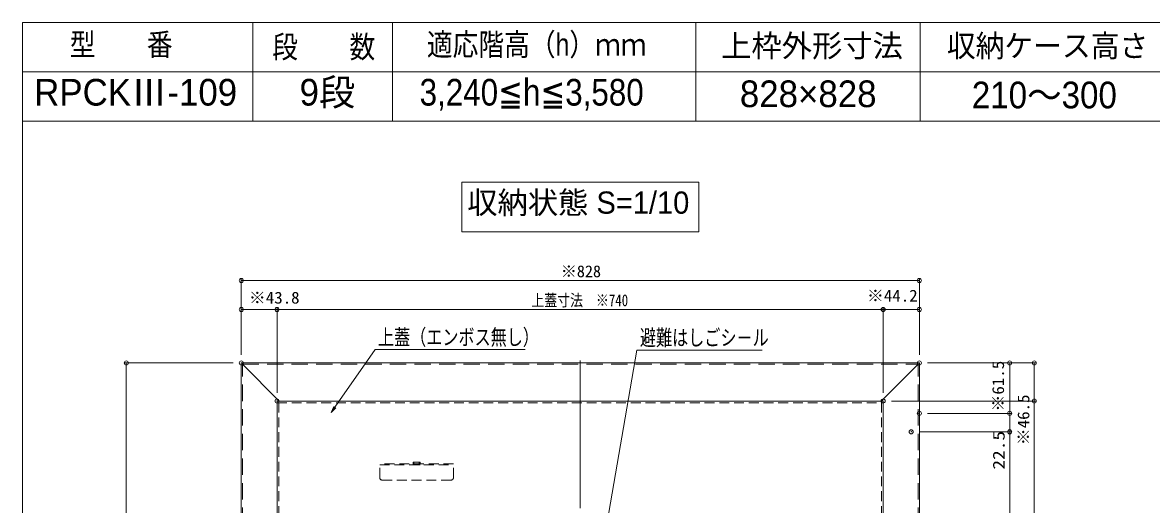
# Model space of a CAD drawing. Units: millimetres, scale not verified. Extents: x -2001 to 1999, y -1385 to 1385.
# Drawn here: x -2001 to -622, y 797 to 1385 of the extents above; entities that cross this region are included whole.
import ezdxf
from ezdxf.enums import TextEntityAlignment as Align

# ---------------------------------------------------------------- set-up
doc = ezdxf.new("R2010")
doc.units = ezdxf.units.MM
doc.header["$LTSCALE"] = 10
doc.header["$PDMODE"] = 32
doc.header["$PDSIZE"] = 5
for name, pattern in [('DASHED1', [1.8, 1.2, -0.6]), ('DASHED2', [3, 2, -1]), ('LONG_CHAIN', [21, 18, -1, 1, -1])]:
    doc.linetypes.add(name, pattern=pattern)
for name, color, linetype, lineweight in [('0-0_zumenwaku', 6, 'Continuous', 9), ('0-1_moji', 2, 'Continuous', 9), ('0-2_SINSEN', 4, 'LONG_CHAIN', 9), ('0-4_YEL_SSD', 2, 'DASHED2', 9), ('0-5_2', 4, 'Continuous', 9), ('0-6_PARTS2', 6, 'DASHED1', 9), ('0-8_GRE_M', 3, 'Continuous', 9), ('0-9_YEL_M', 2, 'Continuous', 9), ('0-F_0', 7, 'Continuous', 9), ('1-4_sunpou', 1, 'Continuous', 9), ('1-5_DEFPOINTS', 7, 'Continuous', 9), ('2-A_6寸法', 1, 'Continuous', 9)]:
    doc.layers.add(name, color=color, linetype=linetype, lineweight=lineweight)
doc.styles.add('ＭＳ ゴシック', font='')
doc.styles.add('ＭＳ Ｐゴシック', font='')
doc.styles.get('ＭＳ ゴシック').set_extended_font_data('MS Gothic')
doc.styles.get('ＭＳ Ｐゴシック').set_extended_font_data('MS PGothic')

# ---------------------------------------------------------------- blocks, each defined once
blk = doc.blocks.new('_ORIGIN')
at = {"layer": '0-F_0', "color": 1}
blk.add_line((0, 0), (-10, 0), dxfattribs=at)
blk.add_circle((0, 0), 5, dxfattribs=at)
blk = doc.blocks.new('MLeader1')
at = {"layer": '2-A_6寸法'}
for p, q in [((-1247.59, 985.37), (-1097.6, 985.37)), ((-1290.2, 755.99), (-1288.84, 763.88))]:
    blk.add_line(p, q, dxfattribs=at)
for points in [[(-1288.84, 763.88), (-1250.47, 985.37), (-1247.59, 985.37)], [(-1287.52, 763.65), (-1290.2, 755.99), (-1290.15, 764.1)]]:
    blk.add_lwpolyline(points, dxfattribs=at)
at = {"layer": '2-A_6寸法', "color": 2, "style": 'ＭＳ ゴシック', "width": 0.75}
blk.add_text('避難はしごシ－ル', height=19.21, dxfattribs=at).set_placement((-1246.87, 985.45), align=Align.BOTTOM_LEFT)
blk = doc.blocks.new('MLeader18')
at = {"layer": '2-A_6寸法'}
for p, q in [((-1567.43, 986.51), (-1387.08, 986.51)), ((-1623.92, 909.49), (-1619.35, 916.06))]:
    blk.add_line(p, q, dxfattribs=at)
for points in [[(-1619.35, 916.06), (-1570.31, 986.51), (-1567.43, 986.51)], [(-1618.25, 915.3), (-1623.92, 909.49), (-1620.44, 916.82)]]:
    blk.add_lwpolyline(points, dxfattribs=at)
at = {"layer": '2-A_6寸法', "color": 2, "style": 'ＭＳ ゴシック', "width": 0.75}
blk.add_text('上蓋（エンボス無し）', height=19.21, dxfattribs=at).set_placement((-1566.71, 986.01), align=Align.BOTTOM_LEFT)

msp = doc.modelspace()

# ---------------------------------------------------------------- linework, layer by layer
at = {"layer": '0-0_zumenwaku'}
for p, q in [((-1719.49, 1385.01), (-1719.49, 1265.01)), ((-1548.91, 1385.01), (-1548.91, 1265.01)), ((-1178.55, 1385.01), (-1178.55, 1265.01)), ((-904.9, 1385.01), (-904.9, 1265.01)), ((-323.11, 1325.01), (-2000.66, 1325.01)), ((-2000.66, 1265.01), (-323.11, 1265.01))]:
    msp.add_line(p, q, dxfattribs=at)
msp.add_lwpolyline([(-2000.66, -1384.99), (1999.34, -1384.99), (1999.34, 1385.01), (-2000.66, 1385.01)], close=True, dxfattribs=at)
at = {"layer": '0-1_moji'}
msp.add_lwpolyline([(-1464.45, 1129.73), (-1174.95, 1129.73), (-1174.95, 1190.43), (-1464.45, 1190.43)], close=True, dxfattribs=at)
at = {"layer": '0-2_SINSEN'}
msp.add_line((-1319.7, 973.02), (-1319.7, 124.97), dxfattribs=at)
at = {"layer": '0-4_YEL_SSD'}
for p, q in [((-1732.2, 143.49), (-1732.2, 968.49)), ((-1732.2, 968.49), (-907.2, 968.49)), ((-907.2, 143.49), (-907.2, 968.49))]:
    msp.add_line(p, q, dxfattribs=at)
at = {"layer": '0-5_2'}
for p, q in [((-1733.7, 141.99), (-1733.7, 969.99)), ((-1733.7, 969.99), (-905.7, 969.99)), ((-1732.2, 968.49), (-1732.2, 969.99)), ((-1687.2, 923.49), (-1732.2, 968.49)), ((-952.33, 923.49), (-907.2, 968.49)), ((-907.2, 968.49), (-907.2, 969.99)), ((-905.7, 141.99), (-905.7, 969.99))]:
    msp.add_line(p, q, dxfattribs=at)
at = {"layer": '0-6_PARTS2'}
for p, q in [((-1522.85, 849.09), (-1522.85, 846.59)), ((-1516.35, 849.09), (-1516.35, 846.59))]:
    msp.add_line(p, q, dxfattribs=at)
for centre, start, end in [((-1523.85, 846.59), 270, 0), ((-1515.35, 846.59), 180, 270)]:
    msp.add_arc(centre, 1, start, end, dxfattribs=at)
at = {"layer": '0-8_GRE_M'}
for p, q in [((-1689.9, 923.49), (-1689.9, 555.99)), ((-1689.9, 923.49), (-949.9, 923.49)), ((-949.9, 923.49), (-949.9, 614.49))]:
    msp.add_line(p, q, dxfattribs=at)
at = {"layer": '0-8_GRE_M', "linetype": 'DASHED1'}
for p, q in [((-1689.9, 921.49), (-949.9, 921.49)), ((-1687.9, 921.49), (-1687.9, 555.99)), ((-951.9, 921.49), (-951.9, 555.99))]:
    msp.add_line(p, q, dxfattribs=at)
at = {"layer": '0-9_YEL_M', "linetype": 'DASHED1'}
for p, q in [((-1564.6, 830.09), (-1564.6, 847.09)), ((-1474.6, 847.09), (-1564.6, 847.09)), ((-1564.6, 845.59), (-1474.6, 845.59)), ((-1523.85, 849.09), (-1515.35, 849.09)), ((-1523.85, 849.09), (-1523.85, 847.29)), ((-1515.35, 849.09), (-1515.35, 847.29)), ((-1474.6, 830.09), (-1474.6, 847.09)), ((-1477.6, 827.09), (-1561.6, 827.09))]:
    msp.add_line(p, q, dxfattribs=at)
for centre, start, end in [((-1561.6, 830.09), 180, 270), ((-1477.6, 830.09), 270, 0)]:
    msp.add_arc(centre, 3, start, end, dxfattribs=at)
at = {"layer": '0-F_0', "linetype": 'DASHED1'}
for centre, start, end in [((-1524.05, 847.29), 270, 0), ((-1515.15, 847.29), 180, 270)]:
    msp.add_arc(centre, 0.2, start, end, dxfattribs=at)
at = {"layer": '1-4_sunpou'}
for p, q in [((-1733.7, 979.99), (-1733.7, 1072.97)), ((-1728.7, 1070.47), (-910.7, 1070.47)), ((-905.7, 979.99), (-905.7, 1072.97)), ((-1733.7, 979.99), (-1733.7, 1037.61)), ((-1694.9, 1035.11), (-1728.7, 1035.11)), ((-1689.9, 933.49), (-1689.9, 1037.61)), ((-1689.9, 933.49), (-1689.9, 1037.61)), ((-1684.9, 1035.11), (-954.9, 1035.11)), ((-949.9, 933.49), (-949.9, 1037.61)), ((-949.9, 933.49), (-949.9, 1037.61)), ((-910.7, 1035.11), (-944.9, 1035.11)), ((-905.7, 979.99), (-905.7, 1037.61)), ((-1743.7, 969.99), (-1876.51, 969.99)), ((-1874.01, 964.99), (-1874.01, 146.99)), ((-895.7, 969.99), (-762.9, 969.99)), ((-895.7, 969.99), (-792.9, 969.99)), ((-795.4, 964.99), (-795.4, 913.49)), ((-765.4, 964.99), (-765.4, 928.49)), ((-939.9, 923.49), (-762.9, 923.49)), ((-939.9, 923.49), (-762.9, 923.49)), ((-765.4, 918.49), (-765.4, 193.49)), ((-895.7, 908.49), (-792.9, 908.49)), ((-895.7, 908.49), (-792.9, 908.49)), ((-795.4, 903.49), (-795.4, 890.99)), ((-905.7, 885.99), (-792.9, 885.99)), ((-905.7, 885.99), (-792.9, 885.99)), ((-795.4, 230.99), (-795.4, 880.99))]:
    msp.add_line(p, q, dxfattribs=at)
at = {"layer": '1-5_DEFPOINTS'}
for p in [(-905.7, 1070.47), (-1733.7, 1035.11), (-949.9, 1035.11), (-1733.7, 969.99), (-1733.7, 969.99), (-905.7, 969.99), (-905.7, 969.99), (-905.7, 969.99), (-1689.9, 923.49), (-949.9, 923.49), (-949.9, 923.49), (-765.4, 923.49), (-905.7, 908.49), (-795.4, 908.49), (-915.7, 885.99), (-795.4, 885.99)]:
    msp.add_point(p, dxfattribs=at)

# ---------------------------------------------------------------- block references
at = {"layer": '1-4_sunpou', "xscale": 0.5, "yscale": 0.5}
for p, rotation in [((-1733.7, 1070.47), 180), ((-1733.7, 1035.11), 180), ((-1689.9, 1035.11), 180), ((-949.9, 1035.11), 180), ((-1874.01, 969.99), 90), ((-795.4, 969.99), 90), ((-765.4, 969.99), 90), ((-765.4, 923.49), 270), ((-765.4, 923.49), 90), ((-795.4, 908.49), 270), ((-795.4, 908.49), 90), ((-795.4, 885.99), 270), ((-795.4, 885.99), 90)]:
    msp.add_blockref('_ORIGIN', p, dxfattribs=dict(at, rotation=rotation))
for p in [(-905.7, 1070.47), (-1689.9, 1035.11), (-949.9, 1035.11), (-905.7, 1035.11)]:
    msp.add_blockref('_ORIGIN', p, dxfattribs=at)
at = {"layer": '2-A_6寸法'}
for name in ['MLeader18', 'MLeader1']:
    msp.add_blockref(name, (0, 0), dxfattribs=at)

# ---------------------------------------------------------------- texts
at = {"layer": '0-1_moji', "style": 'ＭＳ Ｐゴシック'}
for s, height, width, p in [('型\u3000\u3000番', 27.11, 0.85, (-1943.15, 1336.6)), ('段\u3000\u3000数', 27.11, 0.85, (-1695.82, 1333.73)), ('適応階高（h）ｍｍ', 27.11, 0.85, (-1507, 1336.6)), ('収納ケース高さ', 27.11, 0.95, (-872.12, 1335.02)), ('3,240≦h≦3,580', 32.54, 0.9, (-1515.89, 1274.04)), ('210～300', 32.54, 0.95, (-841.64, 1270.69))]:
    msp.add_text(s, height=height, dxfattribs=dict(at, width=width)).set_placement(p, align=Align.BOTTOM_LEFT)
for s, height, p in [('上枠外形寸法', 27.13, (-1147.81, 1335.02)), ('RPCKⅢ-109', 32.54, (-1986.5, 1274.04)), ('9段', 32.54, (-1662.46, 1274.04)), ('828×828', 32.54, (-1124.88, 1272.16)), ('収納状態 S=1/10', 27.11, (-1457.73, 1143.82))]:
    msp.add_text(s, height=height, dxfattribs=at).set_placement(p, align=Align.BOTTOM_LEFT)
at = {"layer": '1-4_sunpou', "color": 2, "style": 'ＭＳ ゴシック'}
msp.add_text('※828', height=14.44, dxfattribs=at).set_placement((-1343.56, 1070.2), align=Align.BOTTOM_LEFT)
for s, width, p in [('※43.8', 1.05, (-1724.38, 1038.02)), ('上蓋寸法\u3000※740', 0.8, (-1379.39, 1034.83)), ('※44.2', 1.05, (-969.72, 1040.44))]:
    msp.add_text(s, height=14.44, dxfattribs=dict(at, width=width)).set_placement(p, align=Align.BOTTOM_LEFT)
for s, width, p in [('※61.5', 1.05, (-798.01, 910.66)), ('※46.5', 1.05, (-767.08, 869.55)), ('22.5', 1.2, (-797.21, 839.89))]:
    msp.add_text(s, height=14.44, rotation=90, dxfattribs=dict(at, width=width)).set_placement(p, align=Align.BOTTOM_LEFT)

doc.saveas('drawing.dxf')
